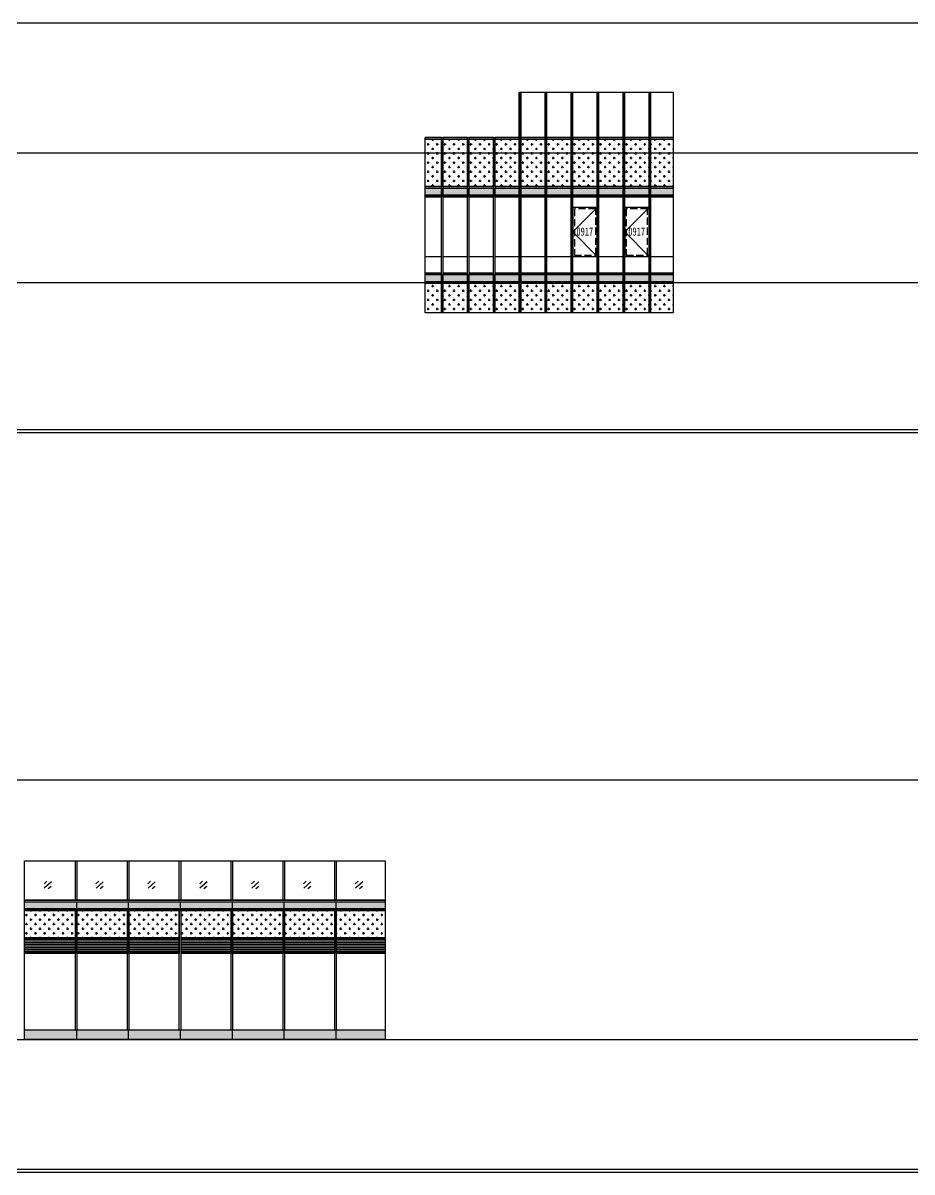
# Model space of a CAD drawing. Extents: x -483182 to 812890, y -390528 to -214858.
# Drawn here: x 309540 to 340384, y -390528 to -350670 of the extents above; entities that cross this region are included whole.
import ezdxf

# ---------------------------------------------------------------- set-up
doc = ezdxf.new("R2010")
doc.units = 0
doc.header["$LTSCALE"] = 1000
doc.header["$MEASUREMENT"] = 0
doc.linetypes.add('DASH', pattern=[0.35, 0.25, -0.1])
doc.layers.add('04-不打印_辅助线', color=165, linetype='Continuous', plot=False)
for name, color, linetype in [('05-填充_156', 156, 'Continuous'), ('05-填充_168', 168, 'Continuous'), ('05-填充_18', 18, 'Continuous'), ('A-C_幕墙龙骨', 133, 'Continuous'), ('A-C_窗', 140, 'Continuous'), ('A-E_栏杆', 232, 'Continuous')]:
    doc.layers.add(name, color=color, linetype=linetype)
doc.styles.get("Standard").update_dxf_attribs({"font": 'STXIHEI_0.TTF', "width": 0.75})
pattern_1 = [(0, (-29819, 317429.43), (158.75, 158.75), [79.375, -238.125]), (90, (-29779.32, 317389.74), (-158.75, 158.75), [79.375, -238.125])]
pattern_2 = [(0, (-30719, 317429.43), (158.75, 158.75), [79.375, -238.125]), (90, (-30679.32, 317389.74), (-158.75, 158.75), [79.375, -238.125])]
pattern_3 = [(0, (-31619, 317429.43), (158.75, 158.75), [79.375, -238.125]), (90, (-31579.32, 317389.74), (-158.75, 158.75), [79.375, -238.125])]
pattern_4 = [(0, (-32519, 317429.43), (158.75, 158.75), [79.375, -238.125]), (90, (-32479.32, 317389.74), (-158.75, 158.75), [79.375, -238.125])]
pattern_5 = [(0, (-24479, 317429.43), (158.75, 158.75), [79.375, -238.125]), (90, (-24439.32, 317389.74), (-158.75, 158.75), [79.375, -238.125])]
pattern_6 = [(0, (-25319, 317429.43), (158.75, 158.75), [79.375, -238.125]), (90, (-25279.32, 317389.74), (-158.75, 158.75), [79.375, -238.125])]
pattern_7 = [(0, (-26219, 317429.43), (158.75, 158.75), [79.375, -238.125]), (90, (-26179.32, 317389.74), (-158.75, 158.75), [79.375, -238.125])]
pattern_8 = [(0, (-27119, 317429.43), (158.75, 158.75), [79.375, -238.125]), (90, (-27079.32, 317389.74), (-158.75, 158.75), [79.375, -238.125])]
pattern_9 = [(0, (-28019, 317429.43), (158.75, 158.75), [79.375, -238.125]), (90, (-27979.32, 317389.74), (-158.75, 158.75), [79.375, -238.125])]
pattern_10 = [(0, (-28919, 317429.43), (158.75, 158.75), [79.375, -238.125]), (90, (-28879.32, 317389.74), (-158.75, 158.75), [79.375, -238.125])]

# ---------------------------------------------------------------- blocks, each defined once
blk = doc.blocks.new('jtrsytrs')
at = {"layer": 'A-E_栏杆'}
for points in [[(861, -416), (763, -507)], [(1020, -435), (773, -648)], [(1016, -596), (911, -679)]]:
    blk.add_lwpolyline(points, dxfattribs=at)
blk = doc.blocks.new('*U314')
at = {"layer": 'A-C_窗'}
blk.add_blockref('jtrsytrs', (-907, 533), dxfattribs=at)
blk = doc.blocks.new('*U315')
at = {"layer": 'A-E_栏杆', "color": 0, "linetype": 'ByBlock', "lineweight": -2, "transparency": 16777216}
for p in [(0, 0), (1800, 0), (3600, 0), (5400, 0), (7200, 0), (9000, 0), (10800, 0)]:
    blk.add_blockref('*U314', p, dxfattribs=at)
blk = doc.blocks.new('*U311')
at = {"layer": '05-填充_168'}
h = blk.add_hatch(color=256, dxfattribs=at)
h.dxf.hatch_style = 1
h.paths.add_polyline_path([(0, 300), (12514, 300), (12514, 50), (0, 50)])
for points in [[(0, 350), (12514, 350)], [(0, 300), (12514, 300)], [(0, 50), (12514, 50)], [(0, 0), (12514, 0)]]:
    blk.add_lwpolyline(points)
for points in [[(0, 300), (12514, 300), (12514, 350), (0, 350)], [(0, 300), (12514, 300), (12514, 50), (0, 50)], [(12514, 0), (0, 0), (0, 50), (12514, 50)]]:
    blk.add_lwpolyline(points, close=True)
blk = doc.blocks.new('*U316')
at = {"layer": 'A-C_窗'}
blk.add_line((0, 125), (0, -125), dxfattribs=at)
blk = doc.blocks.new('*U313')
at = {"layer": 'A-C_窗', "color": 0, "linetype": 'ByBlock', "lineweight": -2, "transparency": 16777216}
for p in [(0, 0), (1800, 0), (3600, 0), (5400, 0), (7200, 0), (9000, 0)]:
    blk.add_blockref('*U316', p, dxfattribs=at)
blk = doc.blocks.new('0003')
at = {"layer": '05-填充_156'}
h = blk.add_hatch(dxfattribs=at)
h.set_pattern_fill('CROSS', color=136, scale=100)
h.set_pattern_definition([(0, (-31217, 313554.43), (158.75, 158.75), [79.375, -238.125]), (90, (-31177.32, 313514.74), (-158.75, 158.75), [79.375, -238.125])])
h.paths.add_polyline_path([(0, 1500), (1770, 1500), (1770, 550), (0, 550)])
h = blk.add_hatch(dxfattribs=at)
h.set_pattern_fill('CROSS', color=136, scale=100)
h.set_pattern_definition([(0, (-29417, 313554.43), (158.75, 158.75), [79.375, -238.125]), (90, (-29377.32, 313514.74), (-158.75, 158.75), [79.375, -238.125])])
h.paths.add_polyline_path([(1830, 1500), (3570, 1500), (3570, 550), (1830, 550)])
h = blk.add_hatch(dxfattribs=at)
h.set_pattern_fill('CROSS', color=136, scale=100)
h.set_pattern_definition([(0, (-27617, 313554.43), (158.75, 158.75), [79.375, -238.125]), (90, (-27577.32, 313514.74), (-158.75, 158.75), [79.375, -238.125])])
h.paths.add_polyline_path([(3630, 1500), (5370, 1500), (5370, 550), (3630, 550)])
h = blk.add_hatch(dxfattribs=at)
h.set_pattern_fill('CROSS', color=136, scale=100)
h.set_pattern_definition([(0, (-25817, 313554.43), (158.75, 158.75), [79.375, -238.125]), (90, (-25777.32, 313514.74), (-158.75, 158.75), [79.375, -238.125])])
h.paths.add_polyline_path([(5430, 1500), (7170, 1500), (7170, 550), (5430, 550)])
h = blk.add_hatch(dxfattribs=at)
h.set_pattern_fill('CROSS', color=136, scale=100)
h.set_pattern_definition([(0, (-24017, 313554.43), (158.75, 158.75), [79.375, -238.125]), (90, (-23977.32, 313514.74), (-158.75, 158.75), [79.375, -238.125])])
h.paths.add_polyline_path([(7230, 1500), (8970, 1500), (8970, 550), (7230, 550)])
h = blk.add_hatch(dxfattribs=at)
h.set_pattern_fill('CROSS', color=136, scale=100)
h.set_pattern_definition([(0, (-22217, 313554.43), (158.75, 158.75), [79.375, -238.125]), (90, (-22177.32, 313514.74), (-158.75, 158.75), [79.375, -238.125])])
h.paths.add_polyline_path([(9030, 1500), (10770, 1500), (10770, 550), (9030, 550)])
h = blk.add_hatch(dxfattribs=at)
h.set_pattern_fill('CROSS', color=136, scale=100)
h.set_pattern_definition([(0, (-20473, 313554.43), (158.75, 158.75), [79.375, -238.125]), (90, (-20433.32, 313514.74), (-158.75, 158.75), [79.375, -238.125])])
h.paths.add_polyline_path([(10830, 1500), (12514, 1500), (12514, 550), (10830, 550)])
h = blk.add_hatch(dxfattribs=at)
h.set_pattern_fill('LINE', color=256, scale=60)
h.set_pattern_definition([(0, (1286, 50), (0, 57.15), [])])
h.paths.add_polyline_path([(0, 500), (1770, 500), (1770, 50), (0, 50)])
h = blk.add_hatch(dxfattribs=at)
h.set_pattern_fill('LINE', color=256, scale=60)
h.set_pattern_definition([(0, (3086, 50), (0, 57.15), [])])
h.paths.add_polyline_path([(1830, 500), (3570, 500), (3570, 50), (1830, 50)])
h = blk.add_hatch(dxfattribs=at)
h.set_pattern_fill('LINE', color=256, scale=60)
h.set_pattern_definition([(0, (4886, 50), (0, 57.15), [])])
h.paths.add_polyline_path([(3630, 500), (5370, 500), (5370, 50), (3630, 50)])
h = blk.add_hatch(dxfattribs=at)
h.set_pattern_fill('LINE', color=256, scale=60)
h.set_pattern_definition([(0, (6686, 50), (0, 57.15), [])])
h.paths.add_polyline_path([(5430, 500), (7170, 500), (7170, 50), (5430, 50)])
h = blk.add_hatch(dxfattribs=at)
h.set_pattern_fill('LINE', color=256, scale=60)
h.set_pattern_definition([(0, (8486, 50), (0, 57.15), [])])
h.paths.add_polyline_path([(7230, 500), (8970, 500), (8970, 50), (7230, 50)])
h = blk.add_hatch(dxfattribs=at)
h.set_pattern_fill('LINE', color=256, scale=60)
h.set_pattern_definition([(0, (10286, 50), (0, 57.15), [])])
h.paths.add_polyline_path([(9030, 500), (10770, 500), (10770, 50), (9030, 50)])
h = blk.add_hatch(dxfattribs=at)
h.set_pattern_fill('LINE', color=256, scale=60)
h.set_pattern_definition([(0, (12030, 50), (0, 57.15), [])])
h.paths.add_polyline_path([(10830, 500), (12514, 500), (12514, 50), (10830, 50)])
for points in [[(0, 1500), (1770, 1500), (1770, 550), (0, 550)], [(1830, 1500), (3570, 1500), (3570, 550), (1830, 550)], [(3630, 1500), (5370, 1500), (5370, 550), (3630, 550)], [(5430, 1500), (7170, 1500), (7170, 550), (5430, 550)], [(7230, 1500), (8970, 1500), (8970, 550), (7230, 550)], [(9030, 1500), (10770, 1500), (10770, 550), (9030, 550)], [(10830, 1500), (12514, 1500), (12514, 550), (10830, 550)], [(1770, 500), (0, 500), (0, 550), (1770, 550)], [(0, 500), (1770, 500), (1770, 50), (0, 50)], [(3570, 500), (1830, 500), (1830, 550), (3570, 550)], [(1830, 500), (3570, 500), (3570, 50), (1830, 50)], [(5370, 500), (3630, 500), (3630, 550), (5370, 550)], [(3630, 500), (5370, 500), (5370, 50), (3630, 50)], [(7170, 500), (5430, 500), (5430, 550), (7170, 550)], [(5430, 500), (7170, 500), (7170, 50), (5430, 50)], [(8970, 500), (7230, 500), (7230, 550), (8970, 550)], [(7230, 500), (8970, 500), (8970, 50), (7230, 50)], [(10770, 500), (9030, 500), (9030, 550), (10770, 550)], [(9030, 500), (10770, 500), (10770, 50), (9030, 50)], [(12514, 500), (10830, 500), (10830, 550), (12514, 550)], [(10830, 500), (12514, 500), (12514, 50), (10830, 50)], [(1770, 0), (0, 0), (0, 50), (1770, 50)], [(3570, 0), (1830, 0), (1830, 50), (3570, 50)], [(5370, 0), (3630, 0), (3630, 50), (5370, 50)], [(7170, 0), (5430, 0), (5430, 50), (7170, 50)], [(8970, 0), (7230, 0), (7230, 50), (8970, 50)], [(10770, 0), (9030, 0), (9030, 50), (10770, 50)], [(12514, 0), (10830, 0), (10830, 50), (12514, 50)]]:
    blk.add_lwpolyline(points, close=True)
for points in [[(0, 550), (1770, 550)], [(0, 500), (1770, 500)], [(1830, 550), (3570, 550)], [(1830, 500), (3570, 500)], [(3630, 550), (5370, 550)], [(3630, 500), (5370, 500)], [(5430, 550), (7170, 550)], [(5430, 500), (7170, 500)], [(7230, 550), (8970, 550)], [(7230, 500), (8970, 500)], [(9030, 550), (10770, 550)], [(9030, 500), (10770, 500)], [(10830, 550), (12514, 550)], [(10830, 500), (12514, 500)]]:
    blk.add_lwpolyline(points)
blk = doc.blocks.new('jyrsyt')
at = {"layer": '05-填充_168'}
h = blk.add_hatch(color=256, dxfattribs=at)
h.dxf.hatch_style = 1
h.paths.add_polyline_path([(0, 25), (12514, 25), (12514, -300), (0, -300)])
at = {"layer": 'A-C_窗'}
for p, q in [((1770, 25), (1770, 4175)), ((1830, 25), (1830, 4175)), ((3570, 25), (3570, 4175)), ((3630, 25), (3630, 4175)), ((5370, 25), (5370, 4175)), ((5430, 25), (5430, 4175)), ((7170, 25), (7170, 4175)), ((7230, 25), (7230, 4175)), ((8970, 25), (8970, 4175)), ((9030, 25), (9030, 4175)), ((10770, 25), (10770, 4175)), ((10830, 25), (10830, 4175))]:
    blk.add_line(p, q, dxfattribs=at)
blk.add_lwpolyline([(0, 5900), (12514, 5900), (12514, -300), (0, -300)], close=True, dxfattribs=at)
for points in [[(12514, 25), (0, 25)], [(1800, 25), (1800, -300)], [(3600, 25), (3600, -300)], [(5400, 25), (5400, -300)], [(7200, 25), (7200, -300)], [(9000, 25), (9000, -300)], [(10800, 25), (10800, -300)]]:
    blk.add_lwpolyline(points, dxfattribs=at)
at = {"layer": 'A-E_栏杆'}
for p, q in [((1770, 4525), (1770, 5900)), ((1830, 4525), (1830, 5900)), ((3570, 4525), (3570, 5900)), ((3630, 4525), (3630, 5900)), ((5370, 4525), (5370, 5900)), ((5430, 4525), (5430, 5900)), ((7170, 4525), (7170, 5900)), ((7230, 4525), (7230, 5900)), ((8970, 4525), (8970, 5900)), ((9030, 4525), (9030, 5900)), ((10770, 4525), (10770, 5900)), ((10830, 4525), (10830, 5900))]:
    blk.add_line(p, q, dxfattribs=at)
at = {"layer": 'A-C_窗'}
for name, p in [('*U311', (0, 4175)), ('*U313', (1800, 4350)), ('0003', (0, 2675))]:
    blk.add_blockref(name, p, dxfattribs=at)
at = {"layer": 'A-E_栏杆'}
blk.add_blockref('*U315', (821, 5067), dxfattribs=at)
blk = doc.blocks.new('*U722')
blk.add_lwpolyline([(0, 0), (840, 0), (840, 1700), (0, 1700)], close=True)
blk.add_lwpolyline([(840, 1700), (0, 850), (840, 0)])
at = {"linetype": 'DASH'}
blk.add_lwpolyline([(50, 50), (790, 50), (790, 1650), (50, 1650)], close=True, dxfattribs=at)
at = {"layer": '04-不打印_辅助线', "width": 0.75}
blk.add_text('0917', height=285.4, dxfattribs=at).set_placement((121, 723))
blk = doc.blocks.new('treayhts')
at = {"layer": '05-填充_156'}
h = blk.add_hatch(dxfattribs=at)
h.set_pattern_fill('CROSS', color=136, scale=100)
h.set_pattern_definition(pattern_4)
h.paths.add_polyline_path([(0, 5875), (570, 5875), (570, 4225), (0, 4225)])
h = blk.add_hatch(dxfattribs=at)
h.set_pattern_fill('CROSS', color=136, scale=100)
h.set_pattern_definition(pattern_3)
h.paths.add_polyline_path([(630, 5875), (1470, 5875), (1470, 4225), (630, 4225)])
h = blk.add_hatch(dxfattribs=at)
h.set_pattern_fill('CROSS', color=136, scale=100)
h.set_pattern_definition(pattern_2)
h.paths.add_polyline_path([(1530, 5875), (2370, 5875), (2370, 4225), (1530, 4225)])
h = blk.add_hatch(dxfattribs=at)
h.set_pattern_fill('CROSS', color=136, scale=100)
h.set_pattern_definition(pattern_1)
h.paths.add_polyline_path([(2430, 5875), (3270, 5875), (3270, 4225), (2430, 4225)])
h = blk.add_hatch(dxfattribs=at)
h.set_pattern_fill('CROSS', color=136, scale=100)
h.set_pattern_definition(pattern_10)
h.paths.add_polyline_path([(3330, 5875), (4170, 5875), (4170, 4225), (3330, 4225)])
h = blk.add_hatch(dxfattribs=at)
h.set_pattern_fill('CROSS', color=136, scale=100)
h.set_pattern_definition(pattern_9)
h.paths.add_polyline_path([(4230, 5875), (5070, 5875), (5070, 4225), (4230, 4225)])
h = blk.add_hatch(dxfattribs=at)
h.set_pattern_fill('CROSS', color=136, scale=100)
h.set_pattern_definition(pattern_8)
h.paths.add_polyline_path([(5130, 5875), (5970, 5875), (5970, 4225), (5130, 4225)])
h = blk.add_hatch(dxfattribs=at)
h.set_pattern_fill('CROSS', color=136, scale=100)
h.set_pattern_definition(pattern_7)
h.paths.add_polyline_path([(6030, 5875), (6870, 5875), (6870, 4225), (6030, 4225)])
h = blk.add_hatch(dxfattribs=at)
h.set_pattern_fill('CROSS', color=136, scale=100)
h.set_pattern_definition(pattern_6)
h.paths.add_polyline_path([(6930, 5875), (7770, 5875), (7770, 4225), (6930, 4225)])
h = blk.add_hatch(dxfattribs=at)
h.set_pattern_fill('CROSS', color=136, scale=100)
h.set_pattern_definition(pattern_5)
h.paths.add_polyline_path([(7830, 5875), (8610, 5875), (8610, 4225), (7830, 4225)])
h = blk.add_hatch(dxfattribs=at)
h.set_pattern_fill('CROSS', color=136, scale=100)
h.set_pattern_definition(pattern_4)
h.paths.add_polyline_path([(0, 875), (570, 875), (570, -150), (0, -150)])
h = blk.add_hatch(dxfattribs=at)
h.set_pattern_fill('CROSS', color=136, scale=100)
h.set_pattern_definition(pattern_3)
h.paths.add_polyline_path([(630, 875), (1470, 875), (1470, -150), (630, -150)])
h = blk.add_hatch(dxfattribs=at)
h.set_pattern_fill('CROSS', color=136, scale=100)
h.set_pattern_definition(pattern_2)
h.paths.add_polyline_path([(1530, 875), (2370, 875), (2370, -150), (1530, -150)])
h = blk.add_hatch(dxfattribs=at)
h.set_pattern_fill('CROSS', color=136, scale=100)
h.set_pattern_definition(pattern_1)
h.paths.add_polyline_path([(2430, 875), (3270, 875), (3270, -150), (2430, -150)])
h = blk.add_hatch(dxfattribs=at)
h.set_pattern_fill('CROSS', color=136, scale=100)
h.set_pattern_definition(pattern_10)
h.paths.add_polyline_path([(3330, 875), (4170, 875), (4170, -150), (3330, -150)])
h = blk.add_hatch(dxfattribs=at)
h.set_pattern_fill('CROSS', color=136, scale=100)
h.set_pattern_definition(pattern_9)
h.paths.add_polyline_path([(4230, 875), (5070, 875), (5070, -150), (4230, -150)])
h = blk.add_hatch(dxfattribs=at)
h.set_pattern_fill('CROSS', color=136, scale=100)
h.set_pattern_definition(pattern_8)
h.paths.add_polyline_path([(5130, 875), (5970, 875), (5970, -150), (5130, -150)])
h = blk.add_hatch(dxfattribs=at)
h.set_pattern_fill('CROSS', color=136, scale=100)
h.set_pattern_definition(pattern_7)
h.paths.add_polyline_path([(6030, 875), (6870, 875), (6870, -150), (6030, -150)])
h = blk.add_hatch(dxfattribs=at)
h.set_pattern_fill('CROSS', color=136, scale=100)
h.set_pattern_definition(pattern_6)
h.paths.add_polyline_path([(6930, 875), (7770, 875), (7770, -150), (6930, -150)])
h = blk.add_hatch(dxfattribs=at)
h.set_pattern_fill('CROSS', color=136, scale=100)
h.set_pattern_definition(pattern_5)
h.paths.add_polyline_path([(7830, 875), (8610, 875), (8610, -150), (7830, -150)])
at = {"layer": '05-填充_168'}
h = blk.add_hatch(color=256, dxfattribs=at)
h.dxf.hatch_style = 1
h.paths.add_polyline_path([(0, 4175), (570, 4175), (570, 3925), (0, 3925)])
h = blk.add_hatch(color=256, dxfattribs=at)
h.dxf.hatch_style = 1
h.paths.add_polyline_path([(630, 4175), (1470, 4175), (1470, 3925), (630, 3925)])
h = blk.add_hatch(color=256, dxfattribs=at)
h.dxf.hatch_style = 1
h.paths.add_polyline_path([(1530, 4175), (2370, 4175), (2370, 3925), (1530, 3925)])
h = blk.add_hatch(color=256, dxfattribs=at)
h.dxf.hatch_style = 1
h.paths.add_polyline_path([(2430, 4175), (3270, 4175), (3270, 3925), (2430, 3925)])
h = blk.add_hatch(color=256, dxfattribs=at)
h.dxf.hatch_style = 1
h.paths.add_polyline_path([(3330, 4175), (4170, 4175), (4170, 3925), (3330, 3925)])
h = blk.add_hatch(color=256, dxfattribs=at)
h.dxf.hatch_style = 1
h.paths.add_polyline_path([(4230, 4175), (5070, 4175), (5070, 3925), (4230, 3925)])
h = blk.add_hatch(color=256, dxfattribs=at)
h.dxf.hatch_style = 1
h.paths.add_polyline_path([(5130, 4175), (5970, 4175), (5970, 3925), (5130, 3925)])
h = blk.add_hatch(color=256, dxfattribs=at)
h.dxf.hatch_style = 1
h.paths.add_polyline_path([(6030, 4175), (6870, 4175), (6870, 3925), (6030, 3925)])
h = blk.add_hatch(color=256, dxfattribs=at)
h.dxf.hatch_style = 1
h.paths.add_polyline_path([(6930, 4175), (7770, 4175), (7770, 3925), (6930, 3925)])
h = blk.add_hatch(color=256, dxfattribs=at)
h.dxf.hatch_style = 1
h.paths.add_polyline_path([(7830, 4175), (8610, 4175), (8610, 3925), (7830, 3925)])
h = blk.add_hatch(color=256, dxfattribs=at)
h.dxf.hatch_style = 1
h.paths.add_polyline_path([(0, 1175), (570, 1175), (570, 925), (0, 925)])
h = blk.add_hatch(color=256, dxfattribs=at)
h.dxf.hatch_style = 1
h.paths.add_polyline_path([(630, 1175), (1470, 1175), (1470, 925), (630, 925)])
h = blk.add_hatch(color=256, dxfattribs=at)
h.dxf.hatch_style = 1
h.paths.add_polyline_path([(1530, 1175), (2370, 1175), (2370, 925), (1530, 925)])
h = blk.add_hatch(color=256, dxfattribs=at)
h.dxf.hatch_style = 1
h.paths.add_polyline_path([(2430, 1175), (3270, 1175), (3270, 925), (2430, 925)])
h = blk.add_hatch(color=256, dxfattribs=at)
h.dxf.hatch_style = 1
h.paths.add_polyline_path([(3330, 1175), (4170, 1175), (4170, 925), (3330, 925)])
h = blk.add_hatch(color=256, dxfattribs=at)
h.dxf.hatch_style = 1
h.paths.add_polyline_path([(4230, 1175), (5070, 1175), (5070, 925), (4230, 925)])
h = blk.add_hatch(color=256, dxfattribs=at)
h.dxf.hatch_style = 1
h.paths.add_polyline_path([(5130, 1175), (5970, 1175), (5970, 925), (5130, 925)])
h = blk.add_hatch(color=256, dxfattribs=at)
h.dxf.hatch_style = 1
h.paths.add_polyline_path([(6030, 1175), (6870, 1175), (6870, 925), (6030, 925)])
h = blk.add_hatch(color=256, dxfattribs=at)
h.dxf.hatch_style = 1
h.paths.add_polyline_path([(6930, 1175), (7770, 1175), (7770, 925), (6930, 925)])
h = blk.add_hatch(color=256, dxfattribs=at)
h.dxf.hatch_style = 1
h.paths.add_polyline_path([(7830, 1175), (8610, 1175), (8610, 925), (7830, 925)])
for points in [[(0, 5925), (570, 5925)], [(0, 5875), (570, 5875)], [(0, 5875), (570, 5875)], [(630, 5925), (1470, 5925)], [(630, 5875), (1470, 5875)], [(630, 5875), (1470, 5875)], [(1530, 5925), (2370, 5925)], [(1530, 5875), (2370, 5875)], [(1530, 5875), (2370, 5875)], [(2430, 5925), (3270, 5925)], [(2430, 5875), (3270, 5875)], [(2430, 5875), (3270, 5875)], [(3330, 5925), (4170, 5925)], [(3330, 5875), (4170, 5875)], [(3330, 5875), (4170, 5875)], [(4230, 5925), (5070, 5925)], [(4230, 5875), (5070, 5875)], [(4230, 5875), (5070, 5875)], [(5130, 5925), (5970, 5925)], [(5130, 5875), (5970, 5875)], [(5130, 5875), (5970, 5875)], [(6030, 5925), (6870, 5925)], [(6030, 5875), (6870, 5875)], [(6030, 5875), (6870, 5875)], [(6930, 5925), (7770, 5925)], [(6930, 5875), (7770, 5875)], [(6930, 5875), (7770, 5875)], [(7830, 5925), (8610, 5925)], [(7830, 5875), (8610, 5875)], [(7830, 5875), (8610, 5875)], [(0, 4225), (570, 4225)], [(0, 4175), (570, 4175)], [(630, 4225), (1470, 4225)], [(630, 4175), (1470, 4175)], [(1530, 4225), (2370, 4225)], [(1530, 4175), (2370, 4175)], [(2430, 4225), (3270, 4225)], [(2430, 4175), (3270, 4175)], [(3330, 4225), (4170, 4225)], [(3330, 4175), (4170, 4175)], [(4230, 4225), (5070, 4225)], [(4230, 4175), (5070, 4175)], [(5130, 4225), (5970, 4225)], [(5130, 4175), (5970, 4175)], [(6030, 4225), (6870, 4225)], [(6030, 4175), (6870, 4175)], [(6930, 4225), (7770, 4225)], [(6930, 4175), (7770, 4175)], [(7830, 4225), (8610, 4225)], [(7830, 4175), (8610, 4175)], [(0, 3925), (570, 3925)], [(0, 3875), (570, 3875)], [(630, 3925), (1470, 3925)], [(630, 3875), (1470, 3875)], [(1530, 3925), (2370, 3925)], [(1530, 3875), (2370, 3875)], [(2430, 3925), (3270, 3925)], [(2430, 3875), (3270, 3875)], [(3330, 3925), (4170, 3925)], [(3330, 3875), (4170, 3875)], [(4230, 3925), (5070, 3925)], [(4230, 3875), (5070, 3875)], [(5130, 3925), (5970, 3925)], [(5130, 3875), (5970, 3875)], [(6030, 3925), (6870, 3925)], [(6030, 3875), (6870, 3875)], [(6930, 3925), (7770, 3925)], [(6930, 3875), (7770, 3875)], [(7830, 3925), (8610, 3925)], [(7830, 3875), (8610, 3875)], [(0, 1800), (570, 1800)], [(630, 1800), (1470, 1800)], [(1530, 1800), (2370, 1800)], [(2430, 1800), (3270, 1800)], [(3330, 1800), (4170, 1800)], [(4230, 1800), (5070, 1800)], [(5130, 1800), (5970, 1800)], [(6030, 1800), (6870, 1800)], [(6930, 1800), (7770, 1800)], [(7830, 1800), (8610, 1800)], [(0, 1225), (570, 1225)], [(630, 1225), (1470, 1225)], [(1530, 1225), (2370, 1225)], [(2430, 1225), (3270, 1225)], [(3330, 1225), (4170, 1225)], [(4230, 1225), (5070, 1225)], [(5130, 1225), (5970, 1225)], [(6030, 1225), (6870, 1225)], [(6930, 1225), (7770, 1225)], [(7830, 1225), (8610, 1225)], [(0, 1175), (570, 1175)], [(0, 925), (570, 925)], [(0, 875), (570, 875)], [(630, 1175), (1470, 1175)], [(630, 925), (1470, 925)], [(630, 875), (1470, 875)], [(1530, 1175), (2370, 1175)], [(1530, 925), (2370, 925)], [(1530, 875), (2370, 875)], [(2430, 1175), (3270, 1175)], [(2430, 925), (3270, 925)], [(2430, 875), (3270, 875)], [(3330, 1175), (4170, 1175)], [(3330, 925), (4170, 925)], [(3330, 875), (4170, 875)], [(4230, 1175), (5070, 1175)], [(4230, 925), (5070, 925)], [(4230, 875), (5070, 875)], [(5130, 1175), (5970, 1175)], [(5130, 925), (5970, 925)], [(5130, 875), (5970, 875)], [(6030, 1175), (6870, 1175)], [(6030, 925), (6870, 925)], [(6030, 875), (6870, 875)], [(6930, 1175), (7770, 1175)], [(6930, 925), (7770, 925)], [(6930, 875), (7770, 875)], [(7830, 1175), (8610, 1175)], [(7830, 925), (8610, 925)], [(7830, 875), (8610, 875)]]:
    blk.add_lwpolyline(points)
for points in [[(0, 5875), (570, 5875), (570, 5925), (0, 5925)], [(0, 5875), (570, 5875), (570, 4225), (0, 4225)], [(630, 5875), (1470, 5875), (1470, 5925), (630, 5925)], [(630, 5875), (1470, 5875), (1470, 4225), (630, 4225)], [(1530, 5875), (2370, 5875), (2370, 5925), (1530, 5925)], [(1530, 5875), (2370, 5875), (2370, 4225), (1530, 4225)], [(2430, 5875), (3270, 5875), (3270, 5925), (2430, 5925)], [(2430, 5875), (3270, 5875), (3270, 4225), (2430, 4225)], [(3330, 5875), (4170, 5875), (4170, 5925), (3330, 5925)], [(3330, 5875), (4170, 5875), (4170, 4225), (3330, 4225)], [(4230, 5875), (5070, 5875), (5070, 5925), (4230, 5925)], [(4230, 5875), (5070, 5875), (5070, 4225), (4230, 4225)], [(5130, 5875), (5970, 5875), (5970, 5925), (5130, 5925)], [(5130, 5875), (5970, 5875), (5970, 4225), (5130, 4225)], [(6030, 5875), (6870, 5875), (6870, 5925), (6030, 5925)], [(6030, 5875), (6870, 5875), (6870, 4225), (6030, 4225)], [(6930, 5875), (7770, 5875), (7770, 5925), (6930, 5925)], [(6930, 5875), (7770, 5875), (7770, 4225), (6930, 4225)], [(7830, 5875), (8610, 5875), (8610, 5925), (7830, 5925)], [(7830, 5875), (8610, 5875), (8610, 4225), (7830, 4225)], [(0, 4175), (570, 4175), (570, 4225), (0, 4225)], [(0, 4175), (570, 4175), (570, 3925), (0, 3925)], [(630, 4175), (1470, 4175), (1470, 4225), (630, 4225)], [(630, 4175), (1470, 4175), (1470, 3925), (630, 3925)], [(1530, 4175), (2370, 4175), (2370, 4225), (1530, 4225)], [(1530, 4175), (2370, 4175), (2370, 3925), (1530, 3925)], [(2430, 4175), (3270, 4175), (3270, 4225), (2430, 4225)], [(2430, 4175), (3270, 4175), (3270, 3925), (2430, 3925)], [(3330, 4175), (4170, 4175), (4170, 4225), (3330, 4225)], [(3330, 4175), (4170, 4175), (4170, 3925), (3330, 3925)], [(4230, 4175), (5070, 4175), (5070, 4225), (4230, 4225)], [(4230, 4175), (5070, 4175), (5070, 3925), (4230, 3925)], [(5130, 4175), (5970, 4175), (5970, 4225), (5130, 4225)], [(5130, 4175), (5970, 4175), (5970, 3925), (5130, 3925)], [(6030, 4175), (6870, 4175), (6870, 4225), (6030, 4225)], [(6030, 4175), (6870, 4175), (6870, 3925), (6030, 3925)], [(6930, 4175), (7770, 4175), (7770, 4225), (6930, 4225)], [(6930, 4175), (7770, 4175), (7770, 3925), (6930, 3925)], [(7830, 4175), (8610, 4175), (8610, 4225), (7830, 4225)], [(7830, 4175), (8610, 4175), (8610, 3925), (7830, 3925)], [(570, 3875), (0, 3875), (0, 3925), (570, 3925)], [(1470, 3875), (630, 3875), (630, 3925), (1470, 3925)], [(2370, 3875), (1530, 3875), (1530, 3925), (2370, 3925)], [(3270, 3875), (2430, 3875), (2430, 3925), (3270, 3925)], [(4170, 3875), (3330, 3875), (3330, 3925), (4170, 3925)], [(5070, 3875), (4230, 3875), (4230, 3925), (5070, 3925)], [(5970, 3875), (5130, 3875), (5130, 3925), (5970, 3925)], [(6870, 3875), (6030, 3875), (6030, 3925), (6870, 3925)], [(7770, 3875), (6930, 3875), (6930, 3925), (7770, 3925)], [(8610, 3875), (7830, 3875), (7830, 3925), (8610, 3925)], [(0, 1175), (570, 1175), (570, 1225), (0, 1225)], [(630, 1175), (1470, 1175), (1470, 1225), (630, 1225)], [(1530, 1175), (2370, 1175), (2370, 1225), (1530, 1225)], [(2430, 1175), (3270, 1175), (3270, 1225), (2430, 1225)], [(3330, 1175), (4170, 1175), (4170, 1225), (3330, 1225)], [(4230, 1175), (5070, 1175), (5070, 1225), (4230, 1225)], [(5130, 1175), (5970, 1175), (5970, 1225), (5130, 1225)], [(6030, 1175), (6870, 1175), (6870, 1225), (6030, 1225)], [(6930, 1175), (7770, 1175), (7770, 1225), (6930, 1225)], [(7830, 1175), (8610, 1175), (8610, 1225), (7830, 1225)], [(0, 1175), (570, 1175), (570, 925), (0, 925)], [(570, 875), (0, 875), (0, 925), (570, 925)], [(0, 875), (570, 875), (570, -150), (0, -150)], [(630, 1175), (1470, 1175), (1470, 925), (630, 925)], [(1470, 875), (630, 875), (630, 925), (1470, 925)], [(630, 875), (1470, 875), (1470, -150), (630, -150)], [(1530, 1175), (2370, 1175), (2370, 925), (1530, 925)], [(2370, 875), (1530, 875), (1530, 925), (2370, 925)], [(1530, 875), (2370, 875), (2370, -150), (1530, -150)], [(2430, 1175), (3270, 1175), (3270, 925), (2430, 925)], [(3270, 875), (2430, 875), (2430, 925), (3270, 925)], [(2430, 875), (3270, 875), (3270, -150), (2430, -150)], [(3330, 1175), (4170, 1175), (4170, 925), (3330, 925)], [(4170, 875), (3330, 875), (3330, 925), (4170, 925)], [(3330, 875), (4170, 875), (4170, -150), (3330, -150)], [(4230, 1175), (5070, 1175), (5070, 925), (4230, 925)], [(5070, 875), (4230, 875), (4230, 925), (5070, 925)], [(4230, 875), (5070, 875), (5070, -150), (4230, -150)], [(5130, 1175), (5970, 1175), (5970, 925), (5130, 925)], [(5970, 875), (5130, 875), (5130, 925), (5970, 925)], [(5130, 875), (5970, 875), (5970, -150), (5130, -150)], [(6030, 1175), (6870, 1175), (6870, 925), (6030, 925)], [(6870, 875), (6030, 875), (6030, 925), (6870, 925)], [(6030, 875), (6870, 875), (6870, -150), (6030, -150)], [(6930, 1175), (7770, 1175), (7770, 925), (6930, 925)], [(7770, 875), (6930, 875), (6930, 925), (7770, 925)], [(6930, 875), (7770, 875), (7770, -150), (6930, -150)], [(7830, 1175), (8610, 1175), (8610, 925), (7830, 925)], [(8610, 875), (7830, 875), (7830, 925), (8610, 925)], [(7830, 875), (8610, 875), (8610, -150), (7830, -150)]]:
    blk.add_lwpolyline(points, close=True)
at = {"layer": '05-填充_18', "const_width": 60}
for points in [[(3300, -150), (3300, 7500)], [(4200, -150), (4200, 7500)], [(5100, -150), (5100, 7500)], [(6000, -150), (6000, 7500)], [(6900, -150), (6900, 7500)], [(7800, -150), (7800, 7500)]]:
    blk.add_lwpolyline(points, dxfattribs=at)
at = {"layer": 'A-C_幕墙龙骨'}
for points in [[(3270, -150), (3270, 7500)], [(3330, -150), (3330, 7500)], [(4170, -150), (4170, 7500)], [(4230, -150), (4230, 7500)], [(5070, -150), (5070, 7500)], [(5130, -150), (5130, 7500)], [(5970, -150), (5970, 7500)], [(6030, -150), (6030, 7500)], [(6870, -150), (6870, 7500)], [(6930, -150), (6930, 7500)], [(7770, -150), (7770, 7500)], [(7830, -150), (7830, 7500)]]:
    blk.add_lwpolyline(points, dxfattribs=at)
at = {"layer": 'A-C_窗'}
for p, q in [((570, -150), (570, 5925)), ((630, -150), (630, 5925)), ((1470, -150), (1470, 5925)), ((1530, -150), (1530, 5925)), ((2370, -150), (2370, 5925)), ((2430, -150), (2430, 5925))]:
    blk.add_line(p, q, dxfattribs=at)
blk.add_lwpolyline([(3270, 7500), (8610, 7500), (8610, -150), (0, -150), (0, 5925), (0, 5925), (3270, 5925), (3270, 5946), (3270, 5946), (3270, 7500)], dxfattribs=at)
for p in [(5130, 1800), (6930, 1800)]:
    blk.add_blockref('*U722', p, dxfattribs=at)

msp = doc.modelspace()

# ---------------------------------------------------------------- linework, layer by layer
at = {"layer": '04-不打印_辅助线'}
for points in [[(-29082.7, -350670.4), (480719.6, -350670.4)], [(-29082.7, -355170.4), (480719.6, -355170.4)], [(-29082.7, -359670.4), (480719.6, -359670.4)], [(-29082.7, -364770.4), (480719.6, -364770.4)], [(-29082.7, -364870.4), (480719.6, -364870.4)], [(-29082.7, -376928.4), (480719.6, -376928.4)], [(-29082.7, -385928.4), (480719.6, -385928.4)], [(-29082.7, -390428.4), (480719.6, -390428.4)], [(-29082.7, -390528.4), (480719.6, -390528.4)]]:
    msp.add_lwpolyline(points, dxfattribs=at)

# ---------------------------------------------------------------- block references
at = {"layer": 'A-C_窗'}
for name, p in [('treayhts', (323489.5, -360570.4)), ('jyrsyt', (309593, -385628.4))]:
    msp.add_blockref(name, p, dxfattribs=at)

doc.saveas('drawing.dxf')
